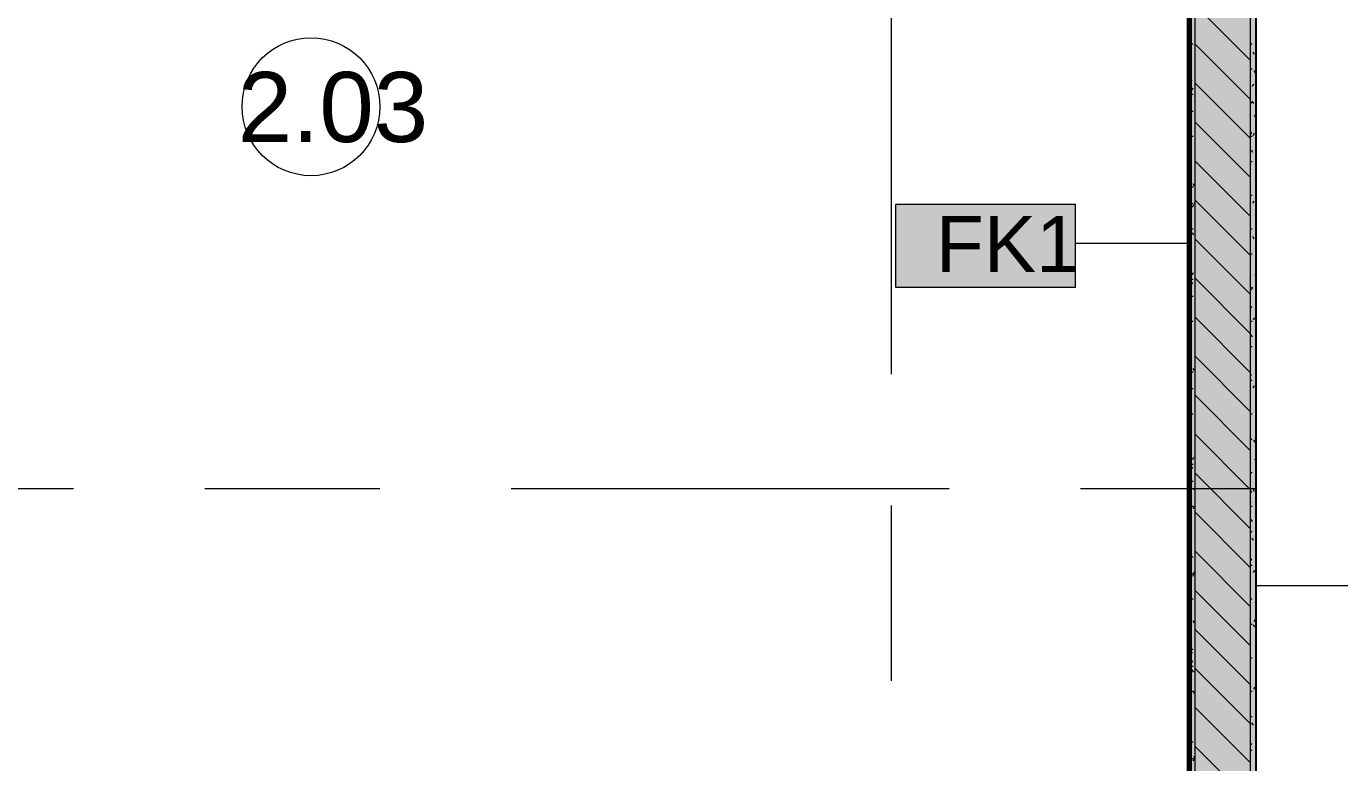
# Model space of a CAD drawing. Header units: millimetres. Extents: x -3817 to 677485, y -22715 to 103890.
# Drawn here: x 353766 to 358527, y 4525 to 7194 of the extents above; entities that cross this region are included whole.
import ezdxf

# ---------------------------------------------------------------- set-up
doc = ezdxf.new("R2010")
doc.units = ezdxf.units.MM
doc.layers.add('PDF _Геометрия', color=7, linetype='Continuous', true_color=0x1d1d1d)
doc.layers.add('PDF _Сплошная заливка', color=7, linetype='Continuous', true_color=0xffffff)
doc.layers.add('PDF _Текст', color=7, linetype='Continuous')
doc.styles.add('PDF GOST-Common', font='arial.ttf')

msp = doc.modelspace()

# ---------------------------------------------------------------- linework, layer by layer
at = {"layer": 'PDF _Геометрия', "color": 9, "lineweight": 9, "true_color": 0xc0c0c0}
for points in [[(358222.9, 2019), (358222.9, 9819), (358222.9, 9839), (354752.9, 9839), (354752.9, 9827)], [(358002.9, 2019), (358002.9, 9019), (358002.9, 9099), (357102.6, 9099), (357102.6, 9219), (356902.6, 9219), (356902.6, 9099), (356052.6, 9099), (356052.6, 9599), (355972.6, 9599), (355972.6, 9099), (355432.9, 9099), (355432.9, 9599), (356502.6, 9599), (356502.6, 9819), (358202.9, 9819), (358202.9, 2019)], [(356502.6, 9840), (358222.9, 9840), (358223.9, 9840), (358223.9, 2059), (358222.9, 2059), (358222.9, 9839), (356502.6, 9839)], [(357243.6, 2214), (358002.9, 2214), (358002.9, 9619), (357102.6, 9619), (357102.6, 9819), (358202.9, 9819), (358202.9, 9619), (358202.9, 2019), (358202.9, 1819), (358202.9, 1871)]]:
    msp.add_lwpolyline(points, dxfattribs=at)
msp.add_lwpolyline([(358223.9, 9839), (358223.9, 2059), (358222.9, 2059), (358222.9, 9839)], close=True, dxfattribs=at)
at = {"layer": 'PDF _Геометрия', "color": 231, "lineweight": 9, "true_color": 0xff80c0}
msp.add_lwpolyline([(357982.9, 2214), (357982.9, 2215), (357982.9, 8999), (357981.9, 8999), (355952.4, 8999)], dxfattribs=at)
at = {"layer": 'PDF _Геометрия', "color": 231, "lineweight": 70, "true_color": 0xff80c0}
msp.add_lwpolyline([(355952.4, 8998), (357981.9, 8998), (357981.9, 2215), (357243.6, 2215), (357243.6, 2559), (357243.6, 2560), (356362.9, 2560), (356361.9, 2560), (356361.9, 2060), (356362.9, 2060)], dxfattribs=at)
at = {"layer": 'PDF _Геометрия', "color": 7, "lineweight": 9}
for points in [[(357982.9, 8999), (357982.9, 2215)], [(357982.4, 6406.8), (357569.9, 6406.8)], [(358223.4, 5167.7), (359015.4, 5167.7)]]:
    msp.add_lwpolyline(points, dxfattribs=at)
at = {"layer": 'PDF _Геометрия', "color": 253, "lineweight": 9, "true_color": 0xaaaaaa}
for points in [[(356902.9, 5933.7), (356902.9, 7521.2)], [(352349.1, 5519), (353936.6, 5519)], [(354412.9, 5519), (355047.9, 5519)], [(355524.1, 5519), (357111.6, 5519)], [(357587.9, 5519), (358222.9, 5519)], [(356902.9, 4822.4), (356902.9, 5457.4)]]:
    msp.add_lwpolyline(points, dxfattribs=at)
at = {"layer": 'PDF _Геометрия', "lineweight": 9}
for points in [[(358202.9, 7071.4), (358002.9, 7271.4)], [(358202.9, 6930), (358002.9, 7130)], [(358202.9, 6788.6), (358002.9, 6988.6)], [(358202.9, 6647.2), (358002.9, 6847.2)], [(358202.9, 6505.8), (358002.9, 6705.8)], [(358202.9, 6364.3), (358002.9, 6564.3)], [(358202.9, 6222.9), (358002.9, 6422.9)], [(358202.9, 6081.5), (358002.9, 6281.5)], [(358202.9, 5940.1), (358002.9, 6140.1)], [(358202.9, 5798.7), (358002.9, 5998.7)], [(358202.9, 5657.2), (358002.9, 5857.2)], [(358202.9, 5515.8), (358002.9, 5715.8)], [(358202.9, 5374.4), (358002.9, 5574.4)], [(358202.9, 5233), (358002.9, 5433)], [(358202.9, 5091.6), (358002.9, 5291.6)], [(358202.9, 4950.1), (358002.9, 5150.1)], [(358202.9, 4808.7), (358002.9, 5008.7)], [(358202.9, 4667.3), (358002.9, 4867.3)], [(358202.9, 4525.9), (358002.9, 4725.9)], [(358202.9, 4384.4), (358002.9, 4584.4)]]:
    msp.add_lwpolyline(points, dxfattribs=at)
at = {"layer": 'PDF _Геометрия', "color": 253, "lineweight": 9, "true_color": 0x9b9b9b}
for points in [[(358002.9, 7166.3), (358002.4, 7165.5)], [(358222.9, 7181.6), (358221.8, 7179.7)], [(357983.8, 7132.9), (357982.9, 7134.6)], [(357986.3, 7131.1), (357996.3, 7131.1)], [(358202.9, 7131.1), (358209.7, 7131.1)], [(358218.4, 7092.4), (358213.4, 7101.1)], [(357992, 6996.9), (357987, 7005.6)], [(358202.9, 7039.6), (358209.7, 7039.6)], [(358203.4, 7025.9), (358202.9, 7025.1)], [(358222.5, 7024.4), (358217.5, 7033.1)], [(357995.2, 6970.2), (357990.2, 6961.4)], [(358214.6, 6984.3), (358209.5, 6975.6)], [(358222.9, 6962.7), (358221.5, 6965)], [(357986.3, 6948.2), (357996.3, 6948.2)], [(358002.9, 6922.5), (358001.3, 6919.8)], [(358202.9, 6917.7), (358209.7, 6917.7)], [(358215.4, 6914.7), (358210.4, 6923.4)], [(357986.3, 6887.2), (357996.3, 6887.2)], [(358204.3, 6873.1), (358202.9, 6875.4)], [(358221.6, 6874.6), (358216.6, 6865.9)], [(358208.3, 6805), (358203.3, 6813.7)], [(357983, 6766.1), (357982.9, 6765.9)], [(357986.3, 6795.8), (357996.3, 6795.8)], [(358202.9, 6795.8), (358209.7, 6795.8)], [(358217.5, 6806.6), (358212.5, 6797.9)], [(358212.4, 6737), (358207.4, 6745.7)], [(358202.9, 6704.4), (358209.7, 6704.4)], [(357990, 6656.4), (357985, 6647.7)], [(358001.3, 6615.1), (357996.2, 6623.8)], [(357986, 6588.4), (357982.9, 6583.1)], [(357986.3, 6612.9), (357996.3, 6612.9)], [(358202.9, 6582.4), (358209.7, 6582.4)], [(357986.3, 6552), (357996.3, 6552)], [(357997.1, 6546.7), (357992.1, 6538)], [(358002.9, 6551.3), (358000.3, 6555.8)], [(358216.4, 6560.9), (358211.4, 6552.2)], [(358222.9, 6511.1), (358222.6, 6510.5)], [(357986.3, 6460.5), (357996.3, 6460.5)], [(357998.3, 6437.4), (357993.2, 6446.1)], [(358202.9, 6460.5), (358209.7, 6460.5)], [(358217.6, 6423.2), (358212.6, 6431.9)], [(357987.1, 6395.7), (357982.9, 6403)], [(357984.9, 6342.6), (357982.9, 6339.2)], [(357991.2, 6327.7), (357986.2, 6336.4)], [(358202.9, 6369.1), (358209.7, 6369.1)], [(358204.2, 6356.8), (358202.9, 6354.5)], [(357996, 6301), (357991, 6292.3)], [(358222.9, 6292.1), (358220.7, 6295.9)], [(357986.3, 6277.6), (357996.3, 6277.6)], [(357995.3, 6259.7), (357990.2, 6268.4)], [(358002.9, 6251.9), (358002.1, 6250.6)], [(358202.9, 6247.2), (358209.7, 6247.2)], [(358211.3, 6247.1), (358206.2, 6238.4)], [(357984.1, 6218), (357982.9, 6220.2)], [(357986.3, 6216.7), (357996.3, 6216.7)], [(358203.5, 6203.9), (358202.9, 6204.9)], [(358207.2, 6179.1), (358202.9, 6171.6)], [(357986.3, 6125.2), (357996.3, 6125.2)], [(358202.9, 6125.2), (358209.7, 6125.2)], [(358218.3, 6137.4), (358213.3, 6128.7)], [(358211.6, 6067.8), (358206.6, 6076.5)], [(358202.9, 6033.8), (358209.7, 6033.8)], [(358000.4, 5945.9), (357995.4, 5954.6)], [(357986.8, 5919.2), (357982.9, 5912.5)], [(357986.3, 5942.4), (357996.3, 5942.4)], [(358206.1, 5933.3), (358202.9, 5927.8)], [(358202.9, 5911.9), (358209.7, 5911.9)], [(357986.3, 5881.4), (357996.3, 5881.4)], [(358217.2, 5891.7), (358212.2, 5883)], [(357986.3, 5790), (357996.3, 5790)], [(358202.9, 5790), (358209.7, 5790)], [(357986.3, 5726.6), (357982.9, 5732.5)], [(357985.7, 5673.5), (357982.9, 5668.7)], [(358202.9, 5698.5), (358209.7, 5698.5)], [(358220.9, 5686), (358215.9, 5694.7)], [(357996.8, 5631.8), (357991.8, 5623.1)], [(358222.9, 5621.6), (358219.9, 5626.7)], [(357986.3, 5607.1), (357996.3, 5607.1)], [(357994.5, 5590.5), (357989.4, 5599.2)], [(358202.9, 5576.6), (358209.7, 5576.6)], [(357986.3, 5546.1), (357996.3, 5546.1)], [(358002.9, 5520.4), (357998.9, 5513.4)], [(358208, 5509.9), (358203, 5501.2)], [(358217.9, 5508.3), (358212.9, 5517)], [(357986.3, 5454.7), (357996.3, 5454.7)], [(357999.8, 5454.1), (357994.8, 5445.4)], [(358206.7, 5466.7), (358202.9, 5473.3)], [(358202.9, 5454.7), (358209.7, 5454.7)], [(358210.8, 5398.7), (358205.8, 5407.4)], [(358202.9, 5363.2), (358209.7, 5363.2)], [(358214.9, 5330.6), (358209.9, 5339.3)], [(358203.7, 5289), (358202.9, 5290.5)], [(357986.3, 5271.8), (357996.3, 5271.8)], [(358206.9, 5264.2), (358202.9, 5257.2)], [(358202.9, 5241.3), (358209.7, 5241.3)], [(357986.3, 5210.8), (357996.3, 5210.8)], [(357998.7, 5208.4), (357993.7, 5199.7)], [(358002.9, 5210.2), (357998.7, 5217.4)], [(358218, 5222.5), (358213, 5213.8)], [(358002.9, 5149.2), (358002.8, 5149.4)], [(357986.3, 5119.4), (357996.3, 5119.4)], [(358202.9, 5119.4), (358209.7, 5119.4)], [(358222.9, 5109), (358220.1, 5104.1)], [(357986.5, 5004.3), (357982.9, 4998.1)], [(358000.7, 5031), (357995.7, 5039.7)], [(358202.9, 5028), (358209.7, 5028)], [(358220.1, 5016.8), (358215.1, 5025.6)], [(358221, 5044.8), (358216, 5036.1)], [(357989.6, 4989.4), (357984.6, 4998.1)], [(357986.3, 4936.5), (357996.3, 4936.5)], [(357993.7, 4921.3), (357988.6, 4930)], [(358202.9, 4906), (358209.7, 4906)], [(357986.3, 4875.6), (357996.3, 4875.6)], [(357993.5, 4894.6), (357988.5, 4885.9)], [(357997.8, 4853.3), (357992.7, 4862)], [(357986.6, 4811.7), (357982.9, 4818.1)], [(357989.4, 4826.6), (357984.4, 4817.9)], [(357986.3, 4784.1), (357996.3, 4784.1)], [(358000.6, 4784.9), (357995.6, 4776.2)], [(358205.9, 4797.5), (358202.9, 4802.8)], [(358202.9, 4784.1), (358209.7, 4784.1)], [(358219.9, 4799.1), (358214.9, 4790.4)], [(358202.9, 4692.7), (358209.7, 4692.7)], [(358214.1, 4661.4), (358209.1, 4670.2)], [(357983.6, 4634), (357982.9, 4635.2)], [(357988.4, 4580.8), (357983.3, 4572.1)], [(357986.3, 4601.2), (357996.3, 4601.2)], [(358207.7, 4595), (358202.9, 4586.7)], [(357986.3, 4540.3), (357996.3, 4540.3)], [(357999.5, 4539.2), (357994.5, 4530.5)], [(358002.9, 4539.6), (357997.9, 4548.2)], [(358202.9, 4570.8), (358209.7, 4570.8)]]:
    msp.add_lwpolyline(points, dxfattribs=at)
at = {"layer": 'PDF _Геометрия', "color": 7, "lineweight": 9}
msp.add_lwpolyline([(357569.9, 6548.7), (356916.8, 6548.7), (356916.8, 6248.7), (357569.9, 6248.7)], close=True, dxfattribs=at)
msp.add_circle((354798.1, 6902.8), 250, dxfattribs=at)
msp.add_circle((354798.1, 6902.8), 250, dxfattribs=at)
at = {"layer": 'PDF _Сплошная заливка', "lineweight": 35, "transparency": 33554559}
for points in [[(358222.9, 2019), (358222.9, 9819), (358202.9, 2019), (358202.9, 9819)], [(358202.9, 2019), (358202.9, 9619), (358002.9, 2019), (358002.9, 9619)], [(358002.9, 2019), (358002.9, 9019), (357982.9, 2019), (357982.9, 9019)]]:
    msp.add_solid(points, dxfattribs=at)
at = {"layer": 'PDF _Сплошная заливка', "lineweight": 9, "transparency": 33554559}
msp.add_solid([(357569.9, 6548.7), (356916.8, 6548.7), (357569.9, 6248.7), (356916.8, 6248.7)], dxfattribs=at)

# ---------------------------------------------------------------- texts
at = {"layer": 'PDF _Текст', "color": 250, "true_color": 0x3c3c3c, "insert": (354532.4, 6900), "char_height": 254, "attachment_point": 4, "style": 'PDF GOST-Common'}
msp.add_mtext('2.03', dxfattribs=at)
at = {"layer": 'PDF _Текст', "insert": (357063.9, 6405.3), "char_height": 203.2, "attachment_point": 4, "style": 'PDF GOST-Common'}
msp.add_mtext('FK1', dxfattribs=at)

doc.saveas('drawing.dxf')
